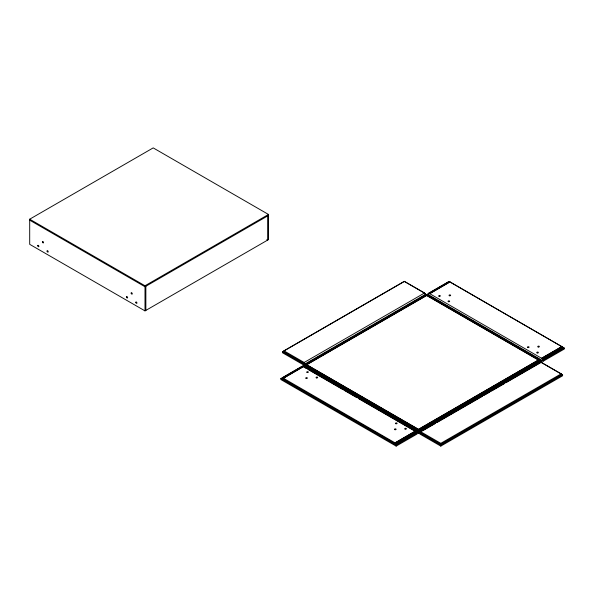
<?xml version="1.0" encoding="UTF-8"?>
<svg xmlns="http://www.w3.org/2000/svg" width="594" height="594" viewBox="0 0 594 594"><rect width="100%" height="100%" fill="white"/><g stroke="black" fill="none" stroke-linecap="round" stroke-linejoin="round"><path stroke-width="0.89" d="M268.503 214.464L145.003 285.766L145.003 310.892L268.503 239.59L268.503 214.464L153.2 147.891L29.7 219.193L29.7 244.327L145.003 310.892M268.503 215.444L145.003 286.746L29.7 220.174M283.947 350.816L304.158 362.481L304.158 363.461L283.947 351.797L283.947 350.816L404.343 281.311L424.547 292.976L424.547 293.956L425.252 293.547L425.252 294.527L303.452 364.85L282.536 352.777L282.536 351.797L404.343 281.474L425.252 293.547M304.158 362.481L424.547 292.976M282.536 351.797L303.452 363.87L304.158 363.461M282.395 377.821L283.241 378.311L303.452 366.483L302.606 366.156L282.395 377.821L282.395 378.638L396.005 444.23L416.208 432.566L417.062 433.056L417.062 434.028L396.146 446.109L280.843 379.536L280.843 378.556L301.752 366.483M303.17 366.647L303.17 365.666L426.67 294.364L541.973 360.937L541.973 361.917L505.888 382.751M428.081 293.547L448.997 281.474L564.3 348.047L564.3 349.027L543.384 361.1L428.081 294.527L428.081 293.547L428.927 294.037L428.927 293.221L449.138 281.556M304.863 364.85L426.67 294.527L540.28 360.12L540.28 360.937L418.473 431.259L304.863 365.666L304.863 364.85L418.473 430.442L540.28 360.12M306.556 364.686L426.67 295.344L538.58 359.957L418.473 429.462L306.556 364.686L418.473 429.299L538.58 359.957M429.774 293.547L449.985 281.883L561.894 346.658L541.691 358.323L428.927 293.221M283.241 378.311L303.452 366.647M306.556 364.85L426.67 295.508L538.58 360.12M429.774 293.711L449.985 281.883M395.159 442.76L415.362 431.096L395.159 442.924L283.241 378.148M541.691 358.16L561.894 346.495M395.159 442.924L396.005 443.414L416.208 431.749L416.208 432.566M542.537 358.813L562.748 347.148L562.748 347.965L542.537 359.63L542.537 358.813L541.691 358.323M280.843 378.556L396.146 445.129L417.062 433.056M303.17 365.666L418.473 432.239L541.973 360.937M542.537 359.63L543.384 360.12L564.3 348.047M420.589 432.647L420.589 431.667L540.986 362.162L561.189 373.826L561.189 374.807L440.8 444.312L420.589 432.647L419.884 433.056L419.884 434.028L440.8 446.109L562.607 375.779L562.607 374.807L541.691 362.726M358.42 398.544L418.473 433.219L420.879 431.831M422.483 430.902L435.313 423.492M436.917 422.564L482.632 396.176M484.236 395.248L489.85 392.01M491.453 391.082L504.284 383.672M420.589 431.667L440.8 443.332L561.189 373.826M419.884 433.056L440.8 445.129L562.607 374.807M266.81 239.59L267.656 240.08L267.656 215.934M303.452 366.483L415.362 431.096M415.362 431.259L416.208 431.749M303.965 367.107L306.37 368.495M307.974 369.416L342.404 389.3M344.008 390.221L356.816 397.616M29.7 219.193L145.003 285.766M543.384 360.12L543.384 361.1M440.8 443.332L440.8 444.312M440.8 445.129L440.8 446.109M418.473 430.442L418.473 431.259M418.473 432.239L418.473 433.219M396.146 445.129L396.146 446.109M396.005 443.414L396.005 444.23M303.452 363.87L303.452 364.85M302.606 366.156L302.606 366.973M145.857 286.256L145.857 310.402M538.186 346.978A0.802 0.46 0 0 0 539.382 346.577A0.802 0.46 0 0 0 538.186 346.176A0.802 0.46 0 0 0 538.186 346.978M527.866 347.549A0.802 0.46 0 0 0 529.068 347.148A0.802 0.46 0 0 0 527.866 346.748A0.802 0.46 0 0 0 527.866 347.549M537.191 352.933A0.802 0.46 0 0 0 538.394 352.532A0.802 0.46 0 0 0 537.191 352.131A0.802 0.46 0 0 0 537.191 352.933M449.443 295.745A0.802 0.46 0 0 0 450.646 295.344A0.802 0.46 0 0 0 449.443 294.943A0.802 0.46 0 0 0 449.443 295.745M448.455 301.7A0.802 0.46 0 0 0 449.651 301.299A0.802 0.46 0 0 0 448.455 300.898A0.802 0.46 0 0 0 448.455 301.7M439.129 296.317A0.802 0.46 0 0 0 440.325 295.916A0.802 0.46 0 0 0 439.129 295.515A0.802 0.46 0 0 0 439.129 296.317M306.162 378.467A0.802 0.46 0 0 0 307.358 378.066A0.802 0.46 0 0 0 306.162 377.665A0.802 0.46 0 0 0 306.162 378.467M316.476 377.895A0.802 0.46 0 0 0 317.671 377.494A0.802 0.46 0 0 0 316.476 377.093A0.802 0.46 0 0 0 316.476 377.895M307.15 372.512A0.802 0.46 0 0 0 308.345 372.111A0.802 0.46 0 0 0 307.15 371.71A0.802 0.46 0 0 0 307.15 372.512M394.735 429.625A0.802 0.46 0 0 0 396.072 429.417A0.802 0.46 0 0 0 395.092 428.853A0.802 0.46 0 0 0 394.735 429.625M395.723 423.671A0.802 0.46 0 0 0 397.059 423.463A0.802 0.46 0 0 0 396.079 422.898A0.802 0.46 0 0 0 395.723 423.671M405.049 429.054A0.802 0.46 0 0 0 406.385 428.846A0.802 0.46 0 0 0 405.405 428.281A0.802 0.46 0 0 0 405.049 429.054M42.419 241.877A0.802 0.46 60 0 0 43.265 242.931A0.802 0.46 60 0 0 43.265 241.803A0.802 0.46 60 0 0 42.419 241.877M47.082 251.099A0.802 0.46 60 0 0 47.928 252.153A0.802 0.46 60 0 0 47.928 251.017A0.802 0.46 60 0 0 47.082 251.099M37.756 245.708A0.802 0.46 60 0 0 38.603 246.762A0.802 0.46 60 0 0 38.603 245.634A0.802 0.46 60 0 0 37.756 245.708M131.155 293.109A0.802 0.46 60 0 0 132.002 294.164A0.802 0.46 60 0 0 132.002 293.035A0.802 0.46 60 0 0 131.155 293.109M135.818 302.331A0.802 0.46 60 0 0 136.665 303.386A0.802 0.46 60 0 0 136.665 302.257A0.802 0.46 60 0 0 135.818 302.331M126.492 296.948A0.802 0.46 60 0 0 127.339 298.002A0.802 0.46 60 0 0 127.339 296.866A0.802 0.46 60 0 0 126.492 296.948"/></g></svg>
